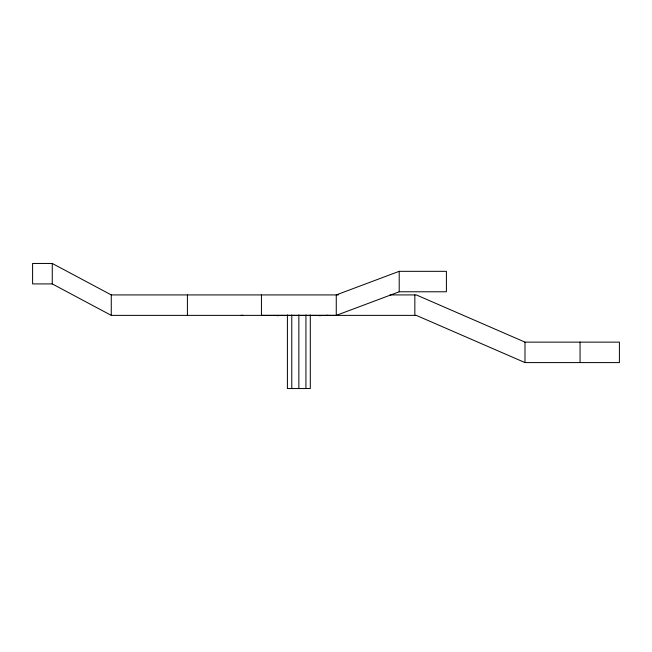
<?xml version="1.0" encoding="UTF-8"?>
<svg xmlns="http://www.w3.org/2000/svg" width="652" height="652" viewBox="0 0 652 652"><rect width="100%" height="100%" fill="white"/><g stroke="black" fill="none" stroke-linecap="round" stroke-linejoin="round"><path stroke-width="0.98" d="M336.269 315.381L399.203 291.778L446.408 291.778L446.408 271.322L399.203 271.322L336.269 294.924L336.269 315.381L261.444 315.381L261.444 294.924M319.545 315.772L321.974 315.381M241.085 315.381L242.886 315.266M390.108 294.924L416.294 294.916L524.99 342.129L619.4 342.129L619.4 362.585L524.99 362.585L416.294 315.372L111.272 315.381L52.266 283.913L32.6 283.913L32.6 263.457L52.266 263.457L111.272 294.924L338.347 294.924M326.375 315.266L328.176 315.381M275.731 315.381L278.168 315.772M580.06 342.129L580.06 362.585M524.99 342.129L524.99 362.585M414.851 294.924L414.851 315.381M399.203 271.322L399.203 291.778M310.303 314.916L310.303 388.543L287.402 388.543L287.402 314.916M305.927 314.916L305.927 388.543M298.852 314.916L298.852 388.543M291.778 314.916L291.778 388.543M187.401 294.924L187.401 315.381M111.272 294.924L111.272 315.381M52.266 263.457L52.266 283.913"/></g></svg>
